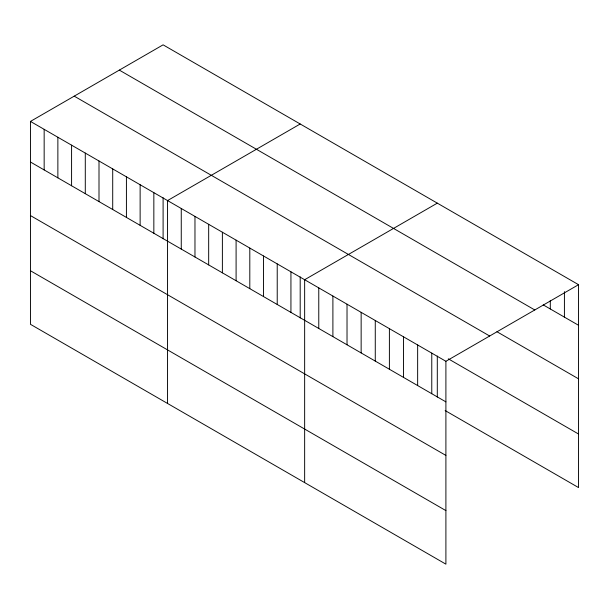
<?xml version="1.0" encoding="UTF-8"?>
<svg xmlns="http://www.w3.org/2000/svg" width="609" height="609" viewBox="0 0 609 609"><rect width="100%" height="100%" fill="white"/><g stroke="black" fill="none" stroke-linecap="round" stroke-linejoin="round"><path stroke-width="0.91" d="M30.45 121.419L445.902 361.282L445.902 564.162L30.45 324.308L30.45 121.419L163.098 44.838L578.55 284.692L578.55 487.581L445.149 410.557M300.199 123.992L167.551 200.574L167.551 403.455M437.3 203.147L304.645 279.729L304.645 482.61M445.902 361.282L578.55 284.692M543.236 304.896L578.55 325.29M119.326 70.111L534.778 309.966M496.936 331.722L578.55 378.844M74.222 96.153L489.674 336.008M448.285 358.815L578.55 434.019M30.45 162.017L445.902 401.871M30.45 215.571L445.902 455.425M30.45 270.746L445.902 510.608M564.421 291.642L564.421 317.129M550.3 300.481L550.3 308.976M437.3 356.037L437.3 397.098M431.773 353.129L431.773 393.719M417.645 344.968L417.645 385.566M403.523 336.815L403.523 377.405M389.395 328.662L389.395 369.252M375.273 320.501L375.273 361.099M361.145 312.348L361.145 352.938M347.023 304.196L347.023 344.785M332.895 296.043L332.895 336.632M318.773 287.882L318.773 328.479M300.199 276.889L300.199 317.944M290.935 271.812L290.935 312.409M277.224 263.895L277.224 304.492M263.514 255.986L263.514 296.575M249.804 248.069L249.804 288.658M236.094 240.152L236.094 280.741M222.384 232.235L222.384 272.832M208.674 224.325L208.674 264.915M194.971 216.408L194.971 256.998M181.261 208.491L181.261 249.081M163.098 197.735L163.098 238.797M153.841 192.657L153.841 233.255M140.131 184.748L140.131 225.338M126.421 176.831L126.421 217.421M112.711 168.914L112.711 209.511M99.001 160.997L99.001 201.594M85.29 153.087L85.29 193.677M71.58 145.17L71.58 185.76M57.87 137.253L57.87 177.843M44.16 129.336L44.16 169.934"/></g></svg>
